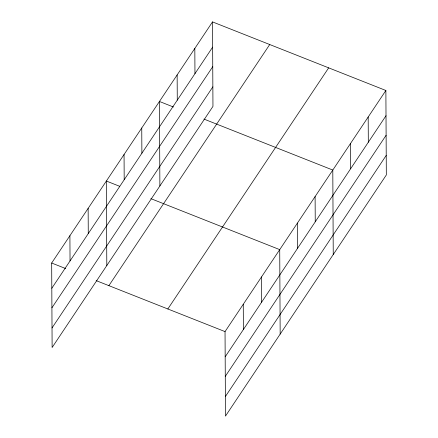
<?xml version="1.0" encoding="UTF-8"?>
<svg xmlns="http://www.w3.org/2000/svg" width="438" height="438" viewBox="0 0 438 438"><rect width="100%" height="100%" fill="white"/><g stroke="black" fill="none" stroke-linecap="round" stroke-linejoin="round"><path stroke-width="0.66" d="M212.518 21.9L212.961 106.396L52.122 347.515L51.679 263.024L212.518 21.9L385.878 90.485L386.321 174.976L225.482 416.1L225.039 331.604L385.878 90.485M51.81 288.248L212.654 47.123M51.914 307.805L212.753 66.68M52.018 327.958L212.863 86.834M108.887 285.658L269.726 44.534M167.831 308.976L328.67 67.852M225.17 356.828L386.009 115.709M225.274 376.39L386.113 135.265M225.378 396.543L386.217 155.419M173.426 107.003L159.443 101.468L159.886 185.964M203.938 119.076L332.798 170.054L333.241 254.549M119.716 186.32L106.368 181.042L106.806 265.537M150.858 198.644L279.723 249.622L280.167 334.117M51.679 263.024L65.662 268.554M96.174 280.627L225.039 331.604M368.183 117.006L368.32 142.23M350.493 143.527L350.624 168.756M315.108 196.574L315.24 221.798M297.413 223.101L297.55 248.324M261.497 276.953L261.628 302.176M243.265 304.279L243.397 329.502M194.828 48.421L194.959 73.65M177.138 74.947L177.27 100.171M141.753 127.995L141.885 153.218M124.058 154.515L124.189 179.739M88.137 208.368L88.268 233.591M69.91 235.699L70.042 260.922"/></g></svg>
